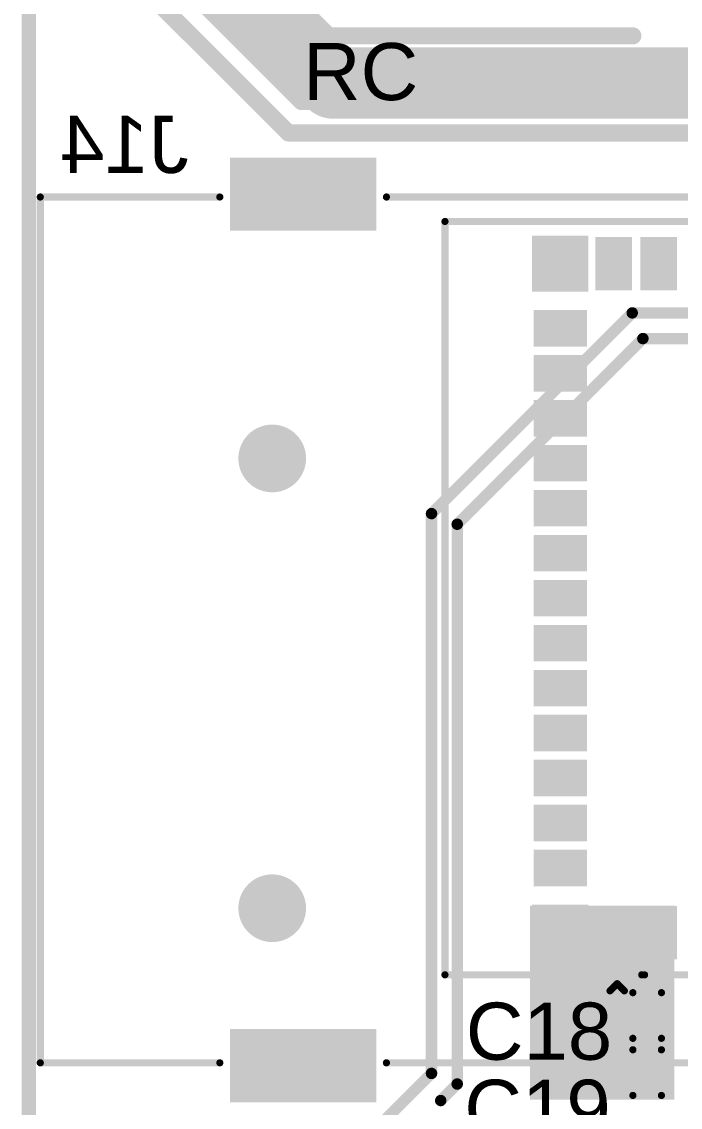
# Model space of a CAD drawing. Header units: inches. Extents: x 0 to 5376, y 0 to 5416.
# Drawn here: x -0.13 to 11.59, y 31.48 to 50.79 of the extents above; entities that cross this region are included whole.
import ezdxf

# ---------------------------------------------------------------- set-up
doc = ezdxf.new("R2010")
doc.units = ezdxf.units.IN
for name, color, linetype in [('Board Outline', 216, 'Continuous'), ('Bottom Layer', 5, 'Continuous'), ('Bottom Overlay', 54, 'Continuous'), ('Bottom Paste', 16, 'Continuous'), ('Bottom Solder', 6, 'Continuous'), ('Layer 1', 16, 'Continuous'), ('Layer 2', 76, 'Continuous'), ('Mechanical 6', 56, 'Continuous'), ('Multi-Layer', 9, 'Continuous'), ('Pad Holes', 156, 'Continuous'), ('Top Layer', 1, 'Continuous'), ('Top Overlay', 2, 'Continuous'), ('Top Paste', 8, 'Continuous'), ('Top Solder', 216, 'Continuous'), ('Via Holes', 16, 'Continuous')]:
    doc.layers.add(name, color=color, linetype=linetype)
doc.styles.add('Arial', font='', dxfattribs={"height": 0.2})
doc.styles.get('Arial').set_extended_font_data('Arial')

msp = doc.modelspace()

# ---------------------------------------------------------------- hatches: boundary and pattern name
at = {"layer": 'Bottom Layer'}
for points in [[(3.628, 47.122), (3.628, 48.322), (6.128, 48.322), (6.128, 47.122)], [(3.628, 31.622), (3.628, 32.822), (6.128, 32.822), (6.128, 31.622)]]:
    msp.add_hatch(color=5, dxfattribs=at).paths.add_polyline_path(points)
h = msp.add_hatch(color=5, dxfattribs=at)
edge = h.paths.add_edge_path()
edge.add_arc((4.328, 43.022), 0.5, 0, 360)
h = msp.add_hatch(color=5, dxfattribs=at)
edge = h.paths.add_edge_path()
edge.add_arc((4.328, 35.022), 0.5, 0, 360)
h = msp.add_hatch(color=5, dxfattribs=at)
edge = h.paths.add_edge_path()
edge.add_arc((10.285, 32.9), 0.3, 0, 360)
h = msp.add_hatch(color=5, dxfattribs=at)
edge = h.paths.add_edge_path()
edge.add_arc((10.285, 32.022), 0.3, 0, 360)
at = {"layer": 'Bottom Paste'}
for points in [[(3.628, 47.122), (3.628, 48.322), (6.128, 48.322), (6.128, 47.122)], [(3.628, 31.622), (3.628, 32.822), (6.128, 32.822), (6.128, 31.622)]]:
    msp.add_hatch(color=16, dxfattribs=at).paths.add_polyline_path(points)
at = {"layer": 'Bottom Solder'}
for points in [[(3.578, 47.072), (3.578, 48.372), (6.178, 48.372), (6.178, 47.072)], [(3.578, 31.572), (3.578, 32.872), (6.178, 32.872), (6.178, 31.572)]]:
    msp.add_hatch(color=6, dxfattribs=at).paths.add_polyline_path(points)
h = msp.add_hatch(color=6, dxfattribs=at)
edge = h.paths.add_edge_path()
edge.add_arc((4.328, 43.022), 0.602, 0, 360)
h = msp.add_hatch(color=6, dxfattribs=at)
edge = h.paths.add_edge_path()
edge.add_arc((4.328, 35.022), 0.602, 0, 360)
at = {"layer": 'Layer 1'}
h = msp.add_hatch(color=16, dxfattribs=at)
edge = h.paths.add_edge_path()
edge.add_arc((4.328, 43.022), 0.5, 0, 360)
h = msp.add_hatch(color=16, dxfattribs=at)
edge = h.paths.add_edge_path()
edge.add_arc((4.328, 35.022), 0.5, 0, 360)
h = msp.add_hatch(color=16, dxfattribs=at)
edge = h.paths.add_edge_path()
edge.add_arc((10.285, 32.9), 0.3, 0, 360)
h = msp.add_hatch(color=16, dxfattribs=at)
edge = h.paths.add_edge_path()
edge.add_arc((10.285, 32.022), 0.3, 0, 360)
at = {"layer": 'Layer 2'}
h = msp.add_hatch(color=76, dxfattribs=at)
edge = h.paths.add_edge_path()
edge.add_arc((4.328, 43.022), 0.5, 0, 360)
h = msp.add_hatch(color=76, dxfattribs=at)
edge = h.paths.add_edge_path()
edge.add_arc((4.328, 35.022), 0.5, 0, 360)
h = msp.add_hatch(color=76, dxfattribs=at)
edge = h.paths.add_edge_path()
edge.add_arc((10.285, 32.9), 0.3, 0, 360)
h = msp.add_hatch(color=76, dxfattribs=at)
edge = h.paths.add_edge_path()
edge.add_arc((10.285, 32.022), 0.3, 0, 360)
at = {"layer": 'Multi-Layer'}
h = msp.add_hatch(color=9, dxfattribs=at)
edge = h.paths.add_edge_path()
edge.add_arc((4.328, 43.022), 0.5, 0, 360)
h = msp.add_hatch(color=9, dxfattribs=at)
edge = h.paths.add_edge_path()
edge.add_arc((4.328, 35.022), 0.5, 0, 360)
at = {"layer": 'Pad Holes'}
h = msp.add_hatch(color=7, dxfattribs=at)
edge = h.paths.add_edge_path()
edge.add_arc((4.328, 43.022), 0.5, 0, 360)
h = msp.add_hatch(color=7, dxfattribs=at)
edge = h.paths.add_edge_path()
edge.add_arc((4.328, 35.022), 0.5, 0, 360)
at = {"layer": 'Top Layer'}
for points in [[(9, 46.037), (9, 46.937), (9.9, 46.937), (9.9, 46.037)], [(10.125, 46.062), (10.125, 46.912), (10.675, 46.912), (10.675, 46.062)], [(10.925, 46.062), (10.925, 46.912), (11.475, 46.912), (11.475, 46.062)], [(9.875, 45.062), (9.025, 45.062), (9.025, 45.612), (9.875, 45.612)], [(9.875, 44.262), (9.025, 44.262), (9.025, 44.812), (9.875, 44.812)], [(9.875, 43.462), (9.025, 43.462), (9.025, 44.012), (9.875, 44.012)], [(9.875, 42.662), (9.025, 42.662), (9.025, 43.212), (9.875, 43.212)], [(9.875, 41.862), (9.025, 41.862), (9.025, 42.412), (9.875, 42.412)], [(9.875, 41.062), (9.025, 41.062), (9.025, 41.612), (9.875, 41.612)], [(9.875, 40.262), (9.025, 40.262), (9.025, 40.812), (9.875, 40.812)], [(9.875, 39.462), (9.025, 39.462), (9.025, 40.012), (9.875, 40.012)], [(9.875, 38.662), (9.025, 38.662), (9.025, 39.212), (9.875, 39.212)], [(9.875, 37.862), (9.025, 37.862), (9.025, 38.412), (9.875, 38.412)], [(9.875, 37.062), (9.025, 37.062), (9.025, 37.612), (9.875, 37.612)], [(9.875, 36.262), (9.025, 36.262), (9.025, 36.812), (9.875, 36.812)], [(9.875, 35.462), (9.025, 35.462), (9.025, 36.012), (9.875, 36.012)], [(8.913, 31.615), (11.479, 31.615), (11.479, 35.07), (8.913, 35.07)], [(9, 34.137), (9, 35.037), (9.9, 35.037), (9.9, 34.137)], [(10.125, 34.162), (10.125, 35.012), (10.675, 35.012), (10.675, 34.162)], [(10.925, 34.162), (10.925, 35.012), (11.475, 35.012), (11.475, 34.162)], [(11.288, 33.432), (11.288, 32.797), (10.831, 32.797), (10.831, 33.432)], [(11.288, 32.416), (11.288, 31.781), (10.831, 31.781), (10.831, 32.416)]]:
    msp.add_hatch(color=1, dxfattribs=at).paths.add_polyline_path(points)
h = msp.add_hatch(color=1, dxfattribs=at)
edge = h.paths.add_edge_path()
edge.add_arc((4.328, 43.022), 0.5, 0, 360)
h = msp.add_hatch(color=1, dxfattribs=at)
edge = h.paths.add_edge_path()
edge.add_arc((4.328, 35.022), 0.5, 0, 360)
h = msp.add_hatch(color=1, dxfattribs=at)
edge = h.paths.add_edge_path()
edge.add_arc((10.285, 32.9), 0.3, 0, 360)
h = msp.add_hatch(color=1, dxfattribs=at)
edge = h.paths.add_edge_path()
edge.add_arc((10.285, 32.022), 0.3, 0, 360)
at = {"layer": 'Top Paste'}
for points in [[(9, 46.037), (9, 46.937), (9.9, 46.937), (9.9, 46.037)], [(10.125, 46.062), (10.125, 46.912), (10.675, 46.912), (10.675, 46.062)], [(10.925, 46.062), (10.925, 46.912), (11.475, 46.912), (11.475, 46.062)], [(9.875, 45.062), (9.025, 45.062), (9.025, 45.612), (9.875, 45.612)], [(9.875, 44.262), (9.025, 44.262), (9.025, 44.812), (9.875, 44.812)], [(9.875, 43.462), (9.025, 43.462), (9.025, 44.012), (9.875, 44.012)], [(9.875, 42.662), (9.025, 42.662), (9.025, 43.212), (9.875, 43.212)], [(9.875, 41.862), (9.025, 41.862), (9.025, 42.412), (9.875, 42.412)], [(9.875, 41.062), (9.025, 41.062), (9.025, 41.612), (9.875, 41.612)], [(9.875, 40.262), (9.025, 40.262), (9.025, 40.812), (9.875, 40.812)], [(9.875, 39.462), (9.025, 39.462), (9.025, 40.012), (9.875, 40.012)], [(9.875, 38.662), (9.025, 38.662), (9.025, 39.212), (9.875, 39.212)], [(9.875, 37.862), (9.025, 37.862), (9.025, 38.412), (9.875, 38.412)], [(9.875, 37.062), (9.025, 37.062), (9.025, 37.612), (9.875, 37.612)], [(9.875, 36.262), (9.025, 36.262), (9.025, 36.812), (9.875, 36.812)], [(9.875, 35.462), (9.025, 35.462), (9.025, 36.012), (9.875, 36.012)], [(9, 34.137), (9, 35.037), (9.9, 35.037), (9.9, 34.137)], [(10.125, 34.162), (10.125, 35.012), (10.675, 35.012), (10.675, 34.162)], [(10.925, 34.162), (10.925, 35.012), (11.475, 35.012), (11.475, 34.162)], [(11.288, 33.432), (11.288, 32.797), (10.831, 32.797), (10.831, 33.432)], [(11.288, 32.416), (11.288, 31.781), (10.831, 31.781), (10.831, 32.416)]]:
    msp.add_hatch(color=8, dxfattribs=at).paths.add_polyline_path(points)
at = {"layer": 'Top Solder'}
for points in [[(8.95, 45.987), (8.95, 46.987), (9.95, 46.987), (9.95, 45.987)], [(10.075, 46.012), (10.075, 46.962), (10.725, 46.962), (10.725, 46.012)], [(10.875, 46.012), (10.875, 46.962), (11.525, 46.962), (11.525, 46.012)], [(9.925, 45.012), (8.975, 45.012), (8.975, 45.662), (9.925, 45.662)], [(9.925, 44.212), (8.975, 44.212), (8.975, 44.862), (9.925, 44.862)], [(9.925, 43.412), (8.975, 43.412), (8.975, 44.062), (9.925, 44.062)], [(9.925, 42.612), (8.975, 42.612), (8.975, 43.262), (9.925, 43.262)], [(9.925, 41.812), (8.975, 41.812), (8.975, 42.462), (9.925, 42.462)], [(9.925, 41.012), (8.975, 41.012), (8.975, 41.662), (9.925, 41.662)], [(9.925, 40.212), (8.975, 40.212), (8.975, 40.862), (9.925, 40.862)], [(9.925, 39.412), (8.975, 39.412), (8.975, 40.062), (9.925, 40.062)], [(9.925, 38.612), (8.975, 38.612), (8.975, 39.262), (9.925, 39.262)], [(9.925, 37.812), (8.975, 37.812), (8.975, 38.462), (9.925, 38.462)], [(9.925, 37.012), (8.975, 37.012), (8.975, 37.662), (9.925, 37.662)], [(9.925, 36.212), (8.975, 36.212), (8.975, 36.862), (9.925, 36.862)], [(9.925, 35.412), (8.975, 35.412), (8.975, 36.062), (9.925, 36.062)], [(8.95, 34.087), (8.95, 35.087), (9.95, 35.087), (9.95, 34.087)], [(10.075, 34.112), (10.075, 35.062), (10.725, 35.062), (10.725, 34.112)], [(10.875, 34.112), (10.875, 35.062), (11.525, 35.062), (11.525, 34.112)], [(11.348, 33.492), (11.348, 32.737), (10.771, 32.737), (10.771, 33.492)], [(11.348, 32.476), (11.348, 31.721), (10.771, 31.721), (10.771, 32.476)]]:
    msp.add_hatch(color=216, dxfattribs=at).paths.add_polyline_path(points)
h = msp.add_hatch(color=216, dxfattribs=at)
edge = h.paths.add_edge_path()
edge.add_arc((4.328, 43.022), 0.602, 0, 360)
h = msp.add_hatch(color=216, dxfattribs=at)
edge = h.paths.add_edge_path()
edge.add_arc((4.328, 35.022), 0.602, 0, 360)
at = {"layer": 'Via Holes'}
h = msp.add_hatch(color=7, dxfattribs=at)
edge = h.paths.add_edge_path()
edge.add_arc((10.285, 32.9), 0.15, 0, 360)
h = msp.add_hatch(color=7, dxfattribs=at)
edge = h.paths.add_edge_path()
edge.add_arc((10.285, 32.022), 0.15, 0, 360)

# ---------------------------------------------------------------- linework, layer by layer
at = {"layer": 'Board Outline', "const_width": 0.254}
msp.add_lwpolyline([(0, 0.203), (0, 127.33)], dxfattribs=at)
at = {"layer": 'Bottom Layer'}
for points, const_width in [([(2.386, 53.485), (5.332, 50.538)], 0.305), ([(1.776, 53.232), (5.079, 49.929)], 0.305), ([(1.217, 53.001), (4.848, 49.37)], 0.305), ([(0.658, 52.769), (4.617, 48.811)], 0.305), ([(5.332, 50.538), (10.742, 50.538)], 0.305), ([(5.079, 49.929), (12.673, 49.929)], 0.305), ([(4.848, 49.37), (14.654, 49.37)], 0.305), ([(4.617, 48.811), (16.635, 48.811)], 0.305), ([(7.161, 42.041), (10.731, 45.611)], 0.203), ([(10.731, 45.611), (16.031, 45.611)], 0.203), ([(7.618, 41.852), (10.92, 45.154)], 0.203), ([(10.92, 45.154), (16.221, 45.154)], 0.203), ([(7.161, 32.084), (7.161, 42.041)], 0.203), ([(7.618, 31.895), (7.618, 41.852)], 0.203), ([(5.516, 30.439), (7.161, 32.084)], 0.203), ([(7.324, 31.601), (7.618, 31.895)], 0.203)]:
    msp.add_lwpolyline(points, dxfattribs=dict(at, const_width=const_width))
for points, const_width in [([(5.256, 50.538, 1), (5.408, 50.538, 1)], 0.152), ([(5.256, 50.538, 1), (5.408, 50.538, 1)], 0.152), ([(10.666, 50.538, 1), (10.818, 50.538, 1)], 0.152), ([(5.003, 49.929, 1), (5.156, 49.929, 1)], 0.152), ([(5.003, 49.929, 1), (5.156, 49.929, 1)], 0.152), ([(4.772, 49.37, 1), (4.924, 49.37, 1)], 0.152), ([(4.772, 49.37, 1), (4.924, 49.37, 1)], 0.152), ([(4.54, 48.811, 1), (4.693, 48.811, 1)], 0.152), ([(4.54, 48.811, 1), (4.693, 48.811, 1)], 0.152), ([(10.68, 45.611, 1), (10.781, 45.611, 1)], 0.102), ([(10.68, 45.611, 1), (10.781, 45.611, 1)], 0.102), ([(10.869, 45.154, 1), (10.971, 45.154, 1)], 0.102), ([(10.869, 45.154, 1), (10.971, 45.154, 1)], 0.102), ([(7.11, 42.041, 1), (7.212, 42.041, 1)], 0.102), ([(7.11, 42.041, 1), (7.212, 42.041, 1)], 0.102), ([(7.567, 41.852, 1), (7.669, 41.852, 1)], 0.102), ([(7.567, 41.852, 1), (7.669, 41.852, 1)], 0.102), ([(7.11, 32.084, 1), (7.212, 32.084, 1)], 0.102), ([(7.11, 32.084, 1), (7.212, 32.084, 1)], 0.102), ([(7.567, 31.895, 1), (7.669, 31.895, 1)], 0.102), ([(7.567, 31.895, 1), (7.669, 31.895, 1)], 0.102), ([(7.274, 31.601, 1), (7.375, 31.601, 1)], 0.102)]:
    msp.add_lwpolyline(points, format="xyb", close=True, dxfattribs=dict(at, const_width=const_width))
at = {"layer": 'Bottom Overlay', "const_width": 0.127}
for points in [[(0.203, 32.272), (0.203, 47.672)], [(0.203, 47.672), (3.397, 47.672)], [(6.359, 47.672), (13.302, 47.672)], [(0.203, 32.272), (3.397, 32.272)], [(6.359, 32.272), (12.897, 32.272)]]:
    msp.add_lwpolyline(points, dxfattribs=at)
at = {"layer": 'Bottom Overlay', "const_width": 0.0635}
for points in [[(0.171, 47.672, 1), (0.235, 47.672, 1)], [(0.171, 47.672, 1), (0.235, 47.672, 1)], [(3.365, 47.672, 1), (3.428, 47.672, 1)], [(6.327, 47.672, 1), (6.391, 47.672, 1)], [(0.171, 32.272, 1), (0.235, 32.272, 1)], [(0.171, 32.272, 1), (0.235, 32.272, 1)], [(3.365, 32.272, 1), (3.428, 32.272, 1)], [(6.327, 32.272, 1), (6.391, 32.272, 1)]]:
    msp.add_lwpolyline(points, format="xyb", close=True, dxfattribs=at)
at = {"layer": 'Mechanical 6'}
for points, const_width in [([(10.55, 34.537, 1), (10.25, 34.537, 1)], 0.3), ([(10.175, 34.537, 1), (10.325, 34.537, 1)], 0.15), ([(10.475, 34.537, 1), (10.625, 34.537, 1)], 0.15)]:
    msp.add_lwpolyline(points, format="xyb", close=True, dxfattribs=dict(at, const_width=const_width))
at = {"layer": 'Top Layer', "const_width": 1.27}
for points in [[(2.819, 52.289), (5.408, 49.7)], [(5.408, 49.7), (20.572, 49.7)]]:
    msp.add_lwpolyline(points, dxfattribs=at)
at = {"layer": 'Top Layer', "const_width": 0.635}
msp.add_lwpolyline([(5.091, 49.7, 1), (5.726, 49.7, 1)], format="xyb", close=True, dxfattribs=at)
msp.add_lwpolyline([(5.091, 49.7, 1), (5.726, 49.7, 1)], format="xyb", close=True, dxfattribs=at)
at = {"layer": 'Top Overlay', "const_width": 0.127}
for points in [[(7.4, 33.837), (7.4, 47.237)], [(7.4, 47.237), (20.1, 47.237)], [(7.4, 33.837), (10.95, 33.837)], [(10.9, 33.837), (20.1, 33.837)], [(10.336, 33.552), (10.463, 33.679)], [(10.336, 33.552), (10.59, 33.552)], [(10.463, 33.679), (10.59, 33.552)], [(10.742, 32.708), (10.742, 33.52)], [(10.742, 33.52), (11.25, 33.52)], [(10.742, 32.708), (11.25, 32.708)], [(10.742, 31.692), (10.742, 32.504)], [(10.742, 32.504), (11.25, 32.504)], [(10.742, 31.692), (11.25, 31.692)]]:
    msp.add_lwpolyline(points, dxfattribs=at)
at = {"layer": 'Top Overlay', "const_width": 0.0635}
for points in [[(7.368, 47.237, 1), (7.432, 47.237, 1)], [(7.368, 47.237, 1), (7.432, 47.237, 1)], [(7.368, 33.837, 1), (7.432, 33.837, 1)], [(7.368, 33.837, 1), (7.432, 33.837, 1)], [(10.868, 33.837, 1), (10.932, 33.837, 1)], [(10.918, 33.837, 1), (10.982, 33.837, 1)], [(10.304, 33.552, 1), (10.368, 33.552, 1)], [(10.304, 33.552, 1), (10.368, 33.552, 1)], [(10.431, 33.679, 1), (10.495, 33.679, 1)], [(10.431, 33.679, 1), (10.495, 33.679, 1)], [(10.558, 33.552, 1), (10.622, 33.552, 1)], [(10.558, 33.552, 1), (10.622, 33.552, 1)], [(10.71, 33.52, 1), (10.774, 33.52, 1)], [(10.71, 33.52, 1), (10.774, 33.52, 1)], [(11.218, 33.52, 1), (11.282, 33.52, 1)], [(10.71, 32.708, 1), (10.774, 32.708, 1)], [(10.71, 32.708, 1), (10.774, 32.708, 1)], [(11.218, 32.708, 1), (11.282, 32.708, 1)], [(10.71, 32.504, 1), (10.774, 32.504, 1)], [(10.71, 32.504, 1), (10.774, 32.504, 1)], [(11.218, 32.504, 1), (11.282, 32.504, 1)], [(10.71, 31.692, 1), (10.774, 31.692, 1)], [(10.71, 31.692, 1), (10.774, 31.692, 1)], [(11.218, 31.692, 1), (11.282, 31.692, 1)]]:
    msp.add_lwpolyline(points, format="xyb", close=True, dxfattribs=at)

# ---------------------------------------------------------------- texts
at = {"layer": 'Bottom Overlay', "style": 'Arial', "text_generation_flag": 2}
msp.add_text('J14', height=1.016, dxfattribs=at).set_placement((2.842, 48.1))
at = {"layer": 'Top Overlay', "style": 'Arial'}
for s, p in [('RC', (4.875, 49.395)), ('C18', (7.771, 32.327)), ('C19', (7.745, 30.955))]:
    msp.add_text(s, height=1.016, dxfattribs=at).set_placement(p)

doc.saveas('drawing.dxf')
